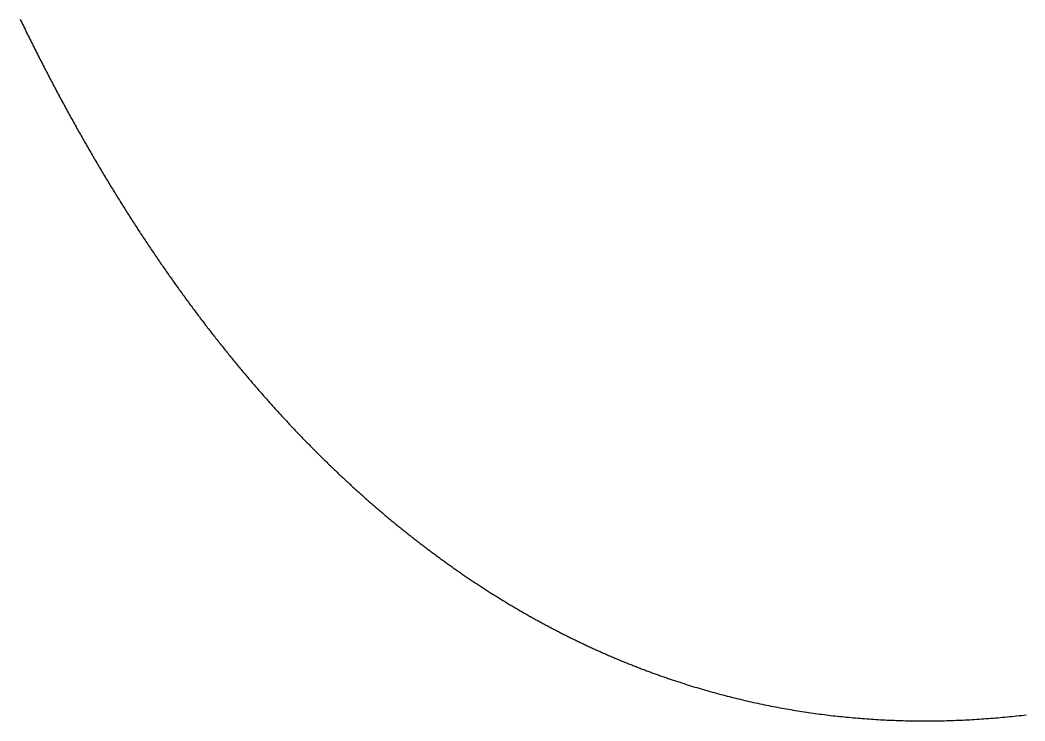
# Model space of a CAD drawing. Header units: millimetres. Extents: x 84 to 218, y -158 to -51.
# Drawn here: x 89.15 to 101.69, y -139.82 to -131.07 of the extents above; entities that cross this region are included whole.
import ezdxf

# ---------------------------------------------------------------- set-up
doc = ezdxf.new("R2010")
doc.units = ezdxf.units.MM
doc.layers.add('BLACK', color=250, linetype='CONTINUOUS')

msp = doc.modelspace()

# ---------------------------------------------------------------- linework, layer by layer
at = {"layer": 'BLACK', "linetype": 'CONTINUOUS'}
for p, q in [((89.153087, -131.058145), (89.163283, -131.079194)), ((89.163283, -131.079194), (89.173486, -131.100209)), ((89.173486, -131.100209), (89.183697, -131.121197)), ((89.183697, -131.121197), (89.193914, -131.142151)), ((89.193914, -131.142151), (89.204139, -131.163077)), ((89.204139, -131.163077), (89.214371, -131.183969)), ((89.214371, -131.183969), (89.224611, -131.204834)), ((89.224611, -131.204834), (89.234857, -131.225665)), ((89.234857, -131.225665), (89.245111, -131.246469)), ((89.245111, -131.246469), (89.255371, -131.267238)), ((89.255371, -131.267238), (89.26564, -131.28798)), ((89.26564, -131.28798), (89.275915, -131.308689)), ((89.275915, -131.308689), (89.286198, -131.32937)), ((89.286198, -131.32937), (89.296487, -131.350017)), ((89.296487, -131.350017), (89.306784, -131.370637)), ((89.306784, -131.370637), (89.317087, -131.391223)), ((89.317087, -131.391223), (89.327399, -131.411782)), ((89.327399, -131.411782), (89.337716, -131.432307)), ((89.337716, -131.432307), (89.348042, -131.452805)), ((89.348042, -131.452805), (89.358374, -131.473269)), ((89.358374, -131.473269), (89.368714, -131.493707)), ((89.368714, -131.493707), (89.379059, -131.51411)), ((89.379059, -131.51411), (89.389413, -131.534487)), ((89.389413, -131.534487), (89.399773, -131.554829)), ((89.399773, -131.554829), (89.410141, -131.575145)), ((89.410141, -131.575145), (89.420514, -131.595427)), ((89.420514, -131.595427), (89.430897, -131.615683)), ((89.430897, -131.615683), (89.441284, -131.635904)), ((89.441284, -131.635904), (89.45168, -131.656099)), ((89.45168, -131.656099), (89.462081, -131.67626)), ((89.462081, -131.67626), (89.472491, -131.696395)), ((89.472491, -131.696395), (89.482906, -131.716495)), ((89.482906, -131.716495), (89.49333, -131.73657)), ((89.49333, -131.73657), (89.503759, -131.75661)), ((89.503759, -131.75661), (89.514196, -131.776624)), ((89.514196, -131.776624), (89.524639, -131.796604)), ((89.524639, -131.796604), (89.53509, -131.816558)), ((89.53509, -131.816558), (89.545546, -131.836478)), ((89.545546, -131.836478), (89.556011, -131.856372)), ((89.556011, -131.856372), (89.566481, -131.876232)), ((89.566481, -131.876232), (89.57696, -131.896066)), ((89.57696, -131.896066), (89.587443, -131.915866)), ((89.587443, -131.915866), (89.597935, -131.93564)), ((89.597935, -131.93564), (89.608432, -131.95538)), ((89.608432, -131.95538), (89.618938, -131.975094)), ((89.618938, -131.975094), (89.629449, -131.994775)), ((89.629449, -131.994775), (89.639968, -132.014429)), ((89.639968, -132.014429), (89.650492, -132.03405)), ((89.650492, -132.03405), (89.661024, -132.053645)), ((89.661024, -132.053645), (89.671562, -132.073206)), ((89.671562, -132.073206), (89.682107, -132.092741)), ((89.682107, -132.092741), (89.692658, -132.112243)), ((89.692658, -132.112243), (89.703217, -132.131719)), ((89.703217, -132.131719), (89.713781, -132.151161)), ((89.713781, -132.151161), (89.724354, -132.170578)), ((89.724354, -132.170578), (89.734931, -132.189961)), ((89.734931, -132.189961), (89.745517, -132.209318)), ((89.745517, -132.209318), (89.756107, -132.228642)), ((89.756107, -132.228642), (89.766706, -132.24794)), ((89.766706, -132.24794), (89.77731, -132.267204)), ((89.77731, -132.267204), (89.787922, -132.286443)), ((89.787922, -132.286443), (89.798539, -132.305649)), ((89.798539, -132.305649), (89.809164, -132.324828)), ((89.809164, -132.324828), (89.819794, -132.343975)), ((89.819794, -132.343975), (89.830432, -132.363096)), ((89.830432, -132.363096), (89.841075, -132.382184)), ((89.841075, -132.382184), (89.851726, -132.401245)), ((89.851726, -132.401245), (89.862382, -132.420274)), ((89.862382, -132.420274), (89.873046, -132.439277)), ((89.873046, -132.439277), (89.883715, -132.458248)), ((89.883715, -132.458248), (89.894392, -132.477192)), ((89.894392, -132.477192), (89.905074, -132.496104)), ((89.905074, -132.496104), (89.915763, -132.514989)), ((89.915763, -132.514989), (89.926458, -132.533843)), ((89.926458, -132.533843), (89.937161, -132.55267)), ((89.937161, -132.55267), (89.947868, -132.571464)), ((89.947868, -132.571464), (89.958583, -132.590233)), ((89.958583, -132.590233), (89.969303, -132.608969)), ((89.969303, -132.608969), (89.980032, -132.62768)), ((89.980032, -132.62768), (89.990764, -132.646358)), ((89.990764, -132.646358), (90.001505, -132.66501)), ((90.001505, -132.66501), (90.01225, -132.68363)), ((90.01225, -132.68363), (90.023004, -132.702223)), ((90.023004, -132.702223), (90.033762, -132.720785)), ((90.033762, -132.720785), (90.044528, -132.739321)), ((90.044528, -132.739321), (90.055298, -132.757825)), ((90.055298, -132.757825), (90.066077, -132.776302)), ((90.066077, -132.776302), (90.07686, -132.794748)), ((90.07686, -132.794748), (90.087651, -132.813168)), ((90.087651, -132.813168), (90.098447, -132.831556)), ((90.098447, -132.831556), (90.10925, -132.849918)), ((90.10925, -132.849918), (90.120058, -132.868248)), ((90.120058, -132.868248), (90.130874, -132.886552)), ((90.130874, -132.886552), (90.141694, -132.904824)), ((90.141694, -132.904824), (90.152523, -132.923071)), ((90.152523, -132.923071), (90.163355, -132.941285)), ((90.163355, -132.941285), (90.174196, -132.959474)), ((90.174196, -132.959474), (90.185041, -132.977632)), ((90.185041, -132.977632), (90.195893, -132.995763)), ((90.195893, -132.995763), (90.206751, -133.013863)), ((90.206751, -133.013863), (90.217616, -133.031937)), ((90.217616, -133.031937), (90.228485, -133.049979)), ((90.228485, -133.049979), (90.239362, -133.067996)), ((90.239362, -133.067996), (90.250244, -133.085981)), ((90.250244, -133.085981), (90.261133, -133.103941)), ((90.261133, -133.103941), (90.272027, -133.121868)), ((90.272027, -133.121868), (90.282928, -133.139771)), ((90.282928, -133.139771), (90.293834, -133.157641)), ((90.293834, -133.157641), (90.304748, -133.175487)), ((90.304748, -133.175487), (90.315665, -133.1933)), ((90.315665, -133.1933), (90.326591, -133.211089)), ((90.326591, -133.211089), (90.337521, -133.228846)), ((90.337521, -133.228846), (90.348458, -133.246577)), ((90.348458, -133.246577), (90.3594, -133.264277)), ((90.3594, -133.264277), (90.370349, -133.281951)), ((90.370349, -133.281951), (90.381303, -133.299595)), ((90.381303, -133.299595), (90.392264, -133.317212)), ((90.392264, -133.317212), (90.403229, -133.334799)), ((90.403229, -133.334799), (90.414203, -133.35236)), ((90.414203, -133.35236), (90.42518, -133.36989)), ((90.42518, -133.36989), (90.436165, -133.387395)), ((90.436165, -133.387395), (90.447154, -133.404868)), ((90.447154, -133.404868), (90.45815, -133.422316)), ((90.45815, -133.422316), (90.469151, -133.439733)), ((90.469151, -133.439733), (90.480159, -133.457125)), ((90.480159, -133.457125), (90.491172, -133.474485)), ((90.491172, -133.474485), (90.502192, -133.491821)), ((90.502192, -133.491821), (90.513216, -133.509125)), ((90.513216, -133.509125), (90.524248, -133.526404)), ((90.524248, -133.526404), (90.535283, -133.543652)), ((90.535283, -133.543652), (90.546326, -133.560875)), ((90.546326, -133.560875), (90.557374, -133.578067)), ((90.557374, -133.578067), (90.568429, -133.595234)), ((90.568429, -133.595234), (90.579487, -133.61237)), ((90.579487, -133.61237), (90.590554, -133.629481)), ((90.590554, -133.629481), (90.601624, -133.646561)), ((90.601624, -133.646561), (90.612701, -133.663616)), ((90.612701, -133.663616), (90.623783, -133.680641)), ((90.623783, -133.680641), (90.634872, -133.69764)), ((90.634872, -133.69764), (90.645965, -133.714608)), ((90.645965, -133.714608), (90.657066, -133.731552)), ((90.657066, -133.731552), (90.66817, -133.748465)), ((90.66817, -133.748465), (90.679282, -133.765353)), ((90.679282, -133.765353), (90.690398, -133.78221)), ((90.690398, -133.78221), (90.701521, -133.799042)), ((90.701521, -133.799042), (90.712648, -133.815844)), ((90.712648, -133.815844), (90.723783, -133.832621)), ((90.723783, -133.832621), (90.734921, -133.849367)), ((90.734921, -133.849367), (90.746066, -133.866089)), ((90.746066, -133.866089), (90.757216, -133.88278)), ((90.757216, -133.88278), (90.768373, -133.899446)), ((90.768373, -133.899446), (90.779533, -133.916082)), ((90.779533, -133.916082), (90.790701, -133.932692)), ((90.790701, -133.932692), (90.801873, -133.949273)), ((90.801873, -133.949273), (90.813052, -133.965829)), ((90.813052, -133.965829), (90.824235, -133.982354)), ((90.824235, -133.982354), (90.835425, -133.998855)), ((90.835425, -133.998855), (90.846619, -134.015325)), ((90.846619, -134.015325), (90.85782, -134.031771)), ((90.85782, -134.031771), (90.869025, -134.048187)), ((90.869025, -134.048187), (90.880237, -134.064578)), ((90.880237, -134.064578), (90.891453, -134.080938)), ((90.891453, -134.080938), (90.902676, -134.097274)), ((90.902676, -134.097274), (90.913903, -134.11358)), ((90.913903, -134.11358), (90.925137, -134.129862)), ((90.925137, -134.129862), (90.936374, -134.146113)), ((90.936374, -134.146113), (90.947619, -134.16234)), ((90.947619, -134.16234), (90.958868, -134.178536)), ((90.958868, -134.178536), (90.970123, -134.194709)), ((90.970123, -134.194709), (90.981383, -134.210851)), ((90.981383, -134.210851), (90.992649, -134.226968)), ((90.992649, -134.226968), (91.003919, -134.243056)), ((91.003919, -134.243056), (91.015196, -134.259119)), ((91.015196, -134.259119), (91.026477, -134.275153)), ((91.026477, -134.275153), (91.037765, -134.291162)), ((91.037765, -134.291162), (91.049057, -134.307141)), ((91.049057, -134.307141), (91.060355, -134.323096)), ((91.060355, -134.323096), (91.071657, -134.339021)), ((91.071657, -134.339021), (91.082967, -134.354921)), ((91.082967, -134.354921), (91.09428, -134.370792)), ((91.09428, -134.370792), (91.105599, -134.386639)), ((91.105599, -134.386639), (91.116923, -134.402456)), ((91.116923, -134.402456), (91.128253, -134.418248)), ((91.128253, -134.418248), (91.139587, -134.434011)), ((91.139587, -134.434011), (91.150928, -134.44975)), ((91.150928, -134.44975), (91.162273, -134.465459)), ((91.162273, -134.465459), (91.173624, -134.481144)), ((91.173624, -134.481144), (91.184979, -134.496799)), ((91.184979, -134.496799), (91.196341, -134.51243)), ((91.196341, -134.51243), (91.207706, -134.528032)), ((91.207706, -134.528032), (91.219079, -134.543609)), ((91.219079, -134.543609), (91.230454, -134.559157)), ((91.230454, -134.559157), (91.241837, -134.574681)), ((91.241837, -134.574681), (91.253223, -134.590176)), ((91.253223, -134.590176), (91.264617, -134.605646)), ((91.264617, -134.605646), (91.276013, -134.621087)), ((91.276013, -134.621087), (91.287416, -134.636504)), ((91.287416, -134.636504), (91.298823, -134.651892)), ((91.298823, -134.651892), (91.310237, -134.667256)), ((91.310237, -134.667256), (91.321654, -134.68259)), ((91.321654, -134.68259), (91.333078, -134.697901)), ((91.333078, -134.697901), (91.344505, -134.713182)), ((91.344505, -134.713182), (91.355939, -134.728439)), ((91.355939, -134.728439), (91.367377, -134.743668)), ((91.367377, -134.743668), (91.378821, -134.758872)), ((91.378821, -134.758872), (91.390269, -134.774047)), ((91.390269, -134.774047), (91.401723, -134.789198)), ((91.401723, -134.789198), (91.413181, -134.80432)), ((91.413181, -134.80432), (91.424646, -134.819419)), ((91.424646, -134.819419), (91.436114, -134.834488)), ((91.436114, -134.834488), (91.447588, -134.849533)), ((91.447588, -134.849533), (91.459066, -134.86455)), ((91.459066, -134.86455), (91.470551, -134.879543)), ((91.470551, -134.879543), (91.482039, -134.894507)), ((91.482039, -134.894507), (91.493534, -134.909447)), ((91.493534, -134.909447), (91.505032, -134.924358)), ((91.505032, -134.924358), (91.516537, -134.939245)), ((91.516537, -134.939245), (91.528044, -134.954104)), ((91.528044, -134.954104), (91.539559, -134.968939)), ((91.539559, -134.968939), (91.551077, -134.983745)), ((91.551077, -134.983745), (91.562602, -134.998528)), ((91.562602, -134.998528), (91.574129, -135.013282)), ((91.574129, -135.013282), (91.585664, -135.028012)), ((91.585664, -135.028012), (91.597201, -135.042713)), ((91.597201, -135.042713), (91.608746, -135.057391)), ((91.608746, -135.057391), (91.620293, -135.072041)), ((91.620293, -135.072041), (91.631847, -135.086666)), ((91.631847, -135.086666), (91.643405, -135.101264)), ((91.643405, -135.101264), (91.654969, -135.115837)), ((91.654969, -135.115837), (91.666536, -135.130382)), ((91.666536, -135.130382), (91.678109, -135.144904)), ((91.678109, -135.144904), (91.689686, -135.159397)), ((91.689686, -135.159397), (91.701269, -135.173867)), ((91.701269, -135.173867), (91.712856, -135.188308)), ((91.712856, -135.188308), (91.724449, -135.202726)), ((91.724449, -135.202726), (91.736045, -135.217115)), ((91.736045, -135.217115), (91.747648, -135.231481)), ((91.747648, -135.231481), (91.759253, -135.245819)), ((91.759253, -135.245819), (91.770866, -135.260133)), ((91.770866, -135.260133), (91.782481, -135.274419)), ((91.782481, -135.274419), (91.794103, -135.288682)), ((91.794103, -135.288682), (91.805728, -135.302916)), ((91.805728, -135.302916), (91.81736, -135.317127)), ((91.81736, -135.317127), (91.828994, -135.33131)), ((91.828994, -135.33131), (91.840635, -135.34547)), ((91.840635, -135.34547), (91.852279, -135.359601)), ((91.852279, -135.359601), (91.86393, -135.37371)), ((91.86393, -135.37371), (91.875583, -135.38779)), ((91.875583, -135.38779), (91.887243, -135.401847)), ((91.887243, -135.401847), (91.898906, -135.415876)), ((91.898906, -135.415876), (91.910576, -135.429881)), ((91.910576, -135.429881), (91.922248, -135.443859)), ((91.922248, -135.443859), (91.933927, -135.457814)), ((91.933927, -135.457814), (91.945609, -135.47174)), ((91.945609, -135.47174), (91.957297, -135.485644)), ((91.957297, -135.485644), (91.968988, -135.499519)), ((91.968988, -135.499519), (91.980686, -135.513372)), ((91.980686, -135.513372), (91.992387, -135.527197)), ((91.992387, -135.527197), (92.004094, -135.540998)), ((92.004094, -135.540998), (92.015803, -135.554772)), ((92.015803, -135.554772), (92.02752, -135.568523)), ((92.02752, -135.568523), (92.039239, -135.582246)), ((92.039239, -135.582246), (92.050964, -135.595946)), ((92.050964, -135.595946), (92.062693, -135.609618)), ((92.062693, -135.609618), (92.074428, -135.623267)), ((92.074428, -135.623267), (92.086165, -135.636889)), ((92.086165, -135.636889), (92.097909, -135.650487)), ((92.097909, -135.650487), (92.109656, -135.664059)), ((92.109656, -135.664059), (92.121409, -135.677607)), ((92.121409, -135.677607), (92.133165, -135.691127)), ((92.133165, -135.691127), (92.144927, -135.704625)), ((92.144927, -135.704625), (92.156693, -135.718095)), ((92.156693, -135.718095), (92.168464, -135.731542)), ((92.168464, -135.731542), (92.180238, -135.744962)), ((92.180238, -135.744962), (92.192019, -135.758359)), ((92.192019, -135.758359), (92.203802, -135.771729)), ((92.203802, -135.771729), (92.215592, -135.785076)), ((92.215592, -135.785076), (92.227384, -135.798395)), ((92.227384, -135.798395), (92.239183, -135.811692)), ((92.239183, -135.811692), (92.250984, -135.824961)), ((92.250984, -135.824961), (92.262792, -135.838208)), ((92.262792, -135.838208), (92.274603, -135.851427)), ((92.274603, -135.851427), (92.286419, -135.864624)), ((92.286419, -135.864624), (92.298239, -135.877793)), ((92.298239, -135.877793), (92.310064, -135.89094)), ((92.310064, -135.89094), (92.321893, -135.904059)), ((92.321893, -135.904059), (92.333727, -135.917156)), ((92.333727, -135.917156), (92.345565, -135.930226)), ((92.345565, -135.930226), (92.357408, -135.943273)), ((92.357408, -135.943273), (92.369255, -135.956293)), ((92.369255, -135.956293), (92.381107, -135.96929)), ((92.381107, -135.96929), (92.392962, -135.982261)), ((92.392962, -135.982261), (92.404823, -135.995209)), ((92.404823, -135.995209), (92.416687, -136.00813)), ((92.416687, -136.00813), (92.428558, -136.021028)), ((92.428558, -136.021028), (92.44043, -136.033899)), ((92.44043, -136.033899), (92.452309, -136.046748)), ((92.452309, -136.046748), (92.464191, -136.05957)), ((92.464191, -136.05957), (92.476079, -136.072369)), ((92.476079, -136.072369), (92.487969, -136.085142)), ((92.487969, -136.085142), (92.499866, -136.097892)), ((92.499866, -136.097892), (92.511765, -136.110615)), ((92.511765, -136.110615), (92.52367, -136.123316)), ((92.52367, -136.123316), (92.535578, -136.135991)), ((92.535578, -136.135991), (92.547492, -136.148642)), ((92.547492, -136.148642), (92.559409, -136.161267)), ((92.559409, -136.161267), (92.571331, -136.17387)), ((92.571331, -136.17387), (92.583257, -136.186446)), ((92.583257, -136.186446), (92.595188, -136.198999)), ((92.595188, -136.198999), (92.607122, -136.211527)), ((92.607122, -136.211527), (92.619062, -136.224031)), ((92.619062, -136.224031), (92.631005, -136.23651)), ((92.631005, -136.23651), (92.642953, -136.248965)), ((92.642953, -136.248965), (92.654904, -136.261395)), ((92.654904, -136.261395), (92.666862, -136.273802)), ((92.666862, -136.273802), (92.678821, -136.286182)), ((92.678821, -136.286182), (92.690787, -136.298541)), ((92.690787, -136.298541), (92.702756, -136.310873)), ((92.702756, -136.310873), (92.71473, -136.323182)), ((92.71473, -136.323182), (92.726707, -136.335466)), ((92.726707, -136.335466), (92.73869, -136.347727)), ((92.73869, -136.347727), (92.750675, -136.359962)), ((92.750675, -136.359962), (92.762667, -136.372174)), ((92.762667, -136.372174), (92.774661, -136.384361)), ((92.774661, -136.384361), (92.786661, -136.396525)), ((92.786661, -136.396525), (92.798663, -136.408663)), ((92.798663, -136.408663), (92.810671, -136.420779)), ((92.810671, -136.420779), (92.822682, -136.432869)), ((92.822682, -136.432869), (92.834699, -136.444936)), ((92.834699, -136.444936), (92.846719, -136.456978)), ((92.846719, -136.456978), (92.858744, -136.468997)), ((92.858744, -136.468997), (92.870772, -136.480991)), ((92.870772, -136.480991), (92.882805, -136.492962)), ((92.882805, -136.492962), (92.894841, -136.504908)), ((92.894841, -136.504908), (92.906883, -136.516831)), ((92.906883, -136.516831), (92.918928, -136.528728)), ((92.918928, -136.528728), (92.930978, -136.540603)), ((92.930978, -136.540603), (92.943031, -136.552453)), ((92.943031, -136.552453), (92.95509, -136.56428)), ((92.95509, -136.56428), (92.967151, -136.576082)), ((92.967151, -136.576082), (92.979218, -136.587861)), ((92.979218, -136.587861), (92.991288, -136.599615)), ((92.991288, -136.599615), (93.003363, -136.611347)), ((93.003363, -136.611347), (93.015441, -136.623053)), ((93.015441, -136.623053), (93.027525, -136.634737)), ((93.027525, -136.634737), (93.039611, -136.646395)), ((93.039611, -136.646395), (93.051703, -136.658031)), ((93.051703, -136.658031), (93.063797, -136.669642)), ((93.063797, -136.669642), (93.075898, -136.681231)), ((93.075898, -136.681231), (93.088, -136.692795)), ((93.088, -136.692795), (93.100109, -136.704336)), ((93.100109, -136.704336), (93.112219, -136.715852)), ((93.112219, -136.715852), (93.124336, -136.727346)), ((93.124336, -136.727346), (93.136455, -136.738814)), ((93.136455, -136.738814), (93.14858, -136.750261)), ((93.14858, -136.750261), (93.160707, -136.761682)), ((93.160707, -136.761682), (93.17284, -136.773081)), ((93.17284, -136.773081), (93.184976, -136.784456)), ((93.184976, -136.784456), (93.197117, -136.795808)), ((93.197117, -136.795808), (93.20926, -136.807135)), ((93.20926, -136.807135), (93.221409, -136.818439)), ((93.221409, -136.818439), (93.233561, -136.829719)), ((93.233561, -136.829719), (93.245718, -136.840977)), ((93.245718, -136.840977), (93.257878, -136.85221)), ((93.257878, -136.85221), (93.270044, -136.863421)), ((93.270044, -136.863421), (93.282212, -136.874607)), ((93.282212, -136.874607), (93.294385, -136.885771)), ((93.294385, -136.885771), (93.306561, -136.89691)), ((93.306561, -136.89691), (93.318743, -136.908027)), ((93.318743, -136.908027), (93.330927, -136.919119)), ((93.330927, -136.919119), (93.343116, -136.93019)), ((93.343116, -136.93019), (93.355309, -136.941235)), ((93.355309, -136.941235), (93.367506, -136.952259)), ((93.367506, -136.952259), (93.379706, -136.963258)), ((93.379706, -136.963258), (93.391912, -136.974234)), ((93.391912, -136.974234), (93.40412, -136.985187)), ((93.40412, -136.985187), (93.416334, -136.996117)), ((93.416334, -136.996117), (93.42855, -137.007023)), ((93.42855, -137.007023), (93.440772, -137.017907)), ((93.440772, -137.017907), (93.452996, -137.028766)), ((93.452996, -137.028766), (93.465225, -137.039603)), ((93.465225, -137.039603), (93.477457, -137.050416)), ((93.477457, -137.050416), (93.489695, -137.061207)), ((93.489695, -137.061207), (93.501935, -137.071974)), ((93.501935, -137.071974), (93.51418, -137.082718)), ((93.51418, -137.082718), (93.526428, -137.093439)), ((93.526428, -137.093439), (93.538682, -137.104137)), ((93.538682, -137.104137), (93.550938, -137.114811)), ((93.550938, -137.114811), (93.563199, -137.125463)), ((93.563199, -137.125463), (93.575463, -137.136091)), ((93.575463, -137.136091), (93.587732, -137.146697)), ((93.587732, -137.146697), (93.600004, -137.157279)), ((93.600004, -137.157279), (93.612281, -137.167839)), ((93.612281, -137.167839), (93.62456, -137.178375)), ((93.62456, -137.178375), (93.636845, -137.188889)), ((93.636845, -137.188889), (93.649133, -137.199379)), ((93.649133, -137.199379), (93.661425, -137.209848)), ((93.661425, -137.209848), (93.673721, -137.220292)), ((93.673721, -137.220292), (93.686021, -137.230714)), ((93.686021, -137.230714), (93.698324, -137.241112)), ((93.698324, -137.241112), (93.710633, -137.251489)), ((93.710633, -137.251489), (93.722944, -137.261842)), ((93.722944, -137.261842), (93.73526, -137.272172)), ((93.73526, -137.272172), (93.747579, -137.282479)), ((93.747579, -137.282479), (93.759903, -137.292765)), ((93.759903, -137.292765), (93.772229, -137.303026)), ((93.772229, -137.303026), (93.784561, -137.313266)), ((93.784561, -137.313266), (93.796895, -137.323481)), ((93.796895, -137.323481), (93.809235, -137.333675)), ((93.809235, -137.333675), (93.821577, -137.343846)), ((93.821577, -137.343846), (93.833924, -137.353994)), ((93.833924, -137.353994), (93.846274, -137.364119)), ((93.846274, -137.364119), (93.858629, -137.374223)), ((93.858629, -137.374223), (93.870986, -137.384302)), ((93.870986, -137.384302), (93.883349, -137.39436)), ((93.883349, -137.39436), (93.895715, -137.404394)), ((93.895715, -137.404394), (93.908085, -137.414407)), ((93.908085, -137.414407), (93.920458, -137.424396)), ((93.920458, -137.424396), (93.932836, -137.434363)), ((93.932836, -137.434363), (93.945217, -137.444307)), ((93.945217, -137.444307), (93.957603, -137.45423)), ((93.957603, -137.45423), (93.969991, -137.464128)), ((93.969991, -137.464128), (93.982385, -137.474006)), ((93.982385, -137.474006), (93.994781, -137.483859)), ((93.994781, -137.483859), (94.007182, -137.493692)), ((94.007182, -137.493692), (94.019586, -137.5035)), ((94.019586, -137.5035), (94.031995, -137.513288)), ((94.031995, -137.513288), (94.044406, -137.523052)), ((94.044406, -137.523052), (94.056823, -137.532794)), ((94.056823, -137.532794), (94.069242, -137.542513)), ((94.069242, -137.542513), (94.081666, -137.552211)), ((94.081666, -137.552211), (94.094093, -137.561885)), ((94.094093, -137.561885), (94.106524, -137.571538)), ((94.106524, -137.571538), (94.118959, -137.581167)), ((94.118959, -137.581167), (94.131398, -137.590775)), ((94.131398, -137.590775), (94.14384, -137.60036)), ((94.14384, -137.60036), (94.156287, -137.609924)), ((94.156287, -137.609924), (94.168737, -137.619464)), ((94.168737, -137.619464), (94.181191, -137.628983)), ((94.181191, -137.628983), (94.193649, -137.638478)), ((94.193649, -137.638478), (94.206111, -137.647953)), ((94.206111, -137.647953), (94.218576, -137.657404)), ((94.218576, -137.657404), (94.231045, -137.666834)), ((94.231045, -137.666834), (94.243518, -137.676241)), ((94.243518, -137.676241), (94.255995, -137.685626)), ((94.255995, -137.685626), (94.268475, -137.694989)), ((94.268475, -137.694989), (94.28096, -137.70433)), ((94.28096, -137.70433), (94.293448, -137.713648)), ((94.293448, -137.713648), (94.30594, -137.722945)), ((94.30594, -137.722945), (94.318435, -137.732219)), ((94.318435, -137.732219), (94.330935, -137.741471)), ((94.330935, -137.741471), (94.343438, -137.750701)), ((94.343438, -137.750701), (94.355945, -137.75991)), ((94.355945, -137.75991), (94.368456, -137.769095)), ((94.368456, -137.769095), (94.380971, -137.77826)), ((94.380971, -137.77826), (94.393488, -137.787401)), ((94.393488, -137.787401), (94.406011, -137.796521)), ((94.406011, -137.796521), (94.418536, -137.805619)), ((94.418536, -137.805619), (94.431066, -137.814695)), ((94.431066, -137.814695), (94.443599, -137.823749)), ((94.443599, -137.823749), (94.456137, -137.832781)), ((94.456137, -137.832781), (94.468677, -137.841791)), ((94.468677, -137.841791), (94.481222, -137.850779)), ((94.481222, -137.850779), (94.49377, -137.859745)), ((94.49377, -137.859745), (94.506322, -137.86869)), ((94.506322, -137.86869), (94.518878, -137.877612)), ((94.518878, -137.877612), (94.531438, -137.886513)), ((94.531438, -137.886513), (94.544001, -137.895391)), ((94.544001, -137.895391), (94.556568, -137.904249)), ((94.556568, -137.904249), (94.569138, -137.913083)), ((94.569138, -137.913083), (94.581713, -137.921897)), ((94.581713, -137.921897), (94.594291, -137.930688)), ((94.594291, -137.930688), (94.606874, -137.939458)), ((94.606874, -137.939458), (94.619459, -137.948205)), ((94.619459, -137.948205), (94.632049, -137.956932)), ((94.632049, -137.956932), (94.644642, -137.965636)), ((94.644642, -137.965636), (94.657239, -137.974319)), ((94.657239, -137.974319), (94.669839, -137.982979)), ((94.669839, -137.982979), (94.682444, -137.991619)), ((94.682444, -137.991619), (94.695052, -138.000236)), ((94.695052, -138.000236), (94.707664, -138.008832)), ((94.707664, -138.008832), (94.720279, -138.017406)), ((94.720279, -138.017406), (94.732899, -138.025959)), ((94.732899, -138.025959), (94.745521, -138.03449)), ((94.745521, -138.03449), (94.758148, -138.042999)), ((94.758148, -138.042999), (94.770778, -138.051487)), ((94.770778, -138.051487), (94.783413, -138.059953)), ((94.783413, -138.059953), (94.79605, -138.068397)), ((94.79605, -138.068397), (94.808692, -138.07682)), ((94.808692, -138.07682), (94.821337, -138.085221)), ((94.821337, -138.085221), (94.833986, -138.093601)), ((94.833986, -138.093601), (94.846639, -138.10196)), ((94.846639, -138.10196), (94.859295, -138.110297)), ((94.859295, -138.110297), (94.871955, -138.118612)), ((94.871955, -138.118612), (94.884619, -138.126906)), ((94.884619, -138.126906), (94.897287, -138.135178)), ((94.897287, -138.135178), (94.909958, -138.143429)), ((94.909958, -138.143429), (94.922633, -138.151658)), ((94.922633, -138.151658), (94.935312, -138.159866)), ((94.935312, -138.159866), (94.947994, -138.168052)), ((94.947994, -138.168052), (94.96068, -138.176218)), ((94.96068, -138.176218), (94.97337, -138.184361)), ((94.97337, -138.184361), (94.986063, -138.192484)), ((94.986063, -138.192484), (94.99876, -138.200585)), ((94.99876, -138.200585), (95.011461, -138.208664)), ((95.011461, -138.208664), (95.024166, -138.216723)), ((95.024166, -138.216723), (95.036874, -138.22476)), ((95.036874, -138.22476), (95.049586, -138.232775)), ((95.049586, -138.232775), (95.062302, -138.24077)), ((95.062302, -138.24077), (95.075021, -138.248742)), ((95.075021, -138.248742), (95.087744, -138.256694)), ((95.087744, -138.256694), (95.100471, -138.264625)), ((95.100471, -138.264625), (95.113201, -138.272534)), ((95.113201, -138.272534), (95.125935, -138.280422)), ((95.125935, -138.280422), (95.138673, -138.288289)), ((95.138673, -138.288289), (95.151414, -138.296134)), ((95.151414, -138.296134), (95.16416, -138.303958)), ((95.16416, -138.303958), (95.176908, -138.311761)), ((95.176908, -138.311761), (95.189661, -138.319543)), ((95.189661, -138.319543), (95.202417, -138.327304)), ((95.202417, -138.327304), (95.215178, -138.335044)), ((95.215178, -138.335044), (95.227941, -138.342762)), ((95.227941, -138.342762), (95.240709, -138.350459)), ((95.240709, -138.350459), (95.253479, -138.358135)), ((95.253479, -138.358135), (95.266254, -138.365791)), ((95.266254, -138.365791), (95.279033, -138.373424)), ((95.279033, -138.373424), (95.291815, -138.381037)), ((95.291815, -138.381037), (95.3046, -138.388629)), ((95.3046, -138.388629), (95.31739, -138.3962)), ((95.31739, -138.3962), (95.330183, -138.403749)), ((95.330183, -138.403749), (95.34298, -138.411278)), ((95.34298, -138.411278), (95.355781, -138.418786)), ((95.355781, -138.418786), (95.368585, -138.426272)), ((95.368585, -138.426272), (95.381393, -138.433738)), ((95.381393, -138.433738), (95.394205, -138.441182)), ((95.394205, -138.441182), (95.40702, -138.448606)), ((95.40702, -138.448606), (95.419839, -138.456009)), ((95.419839, -138.456009), (95.432661, -138.46339)), ((95.432661, -138.46339), (95.445488, -138.470751)), ((95.445488, -138.470751), (95.458318, -138.478091)), ((95.458318, -138.478091), (95.471152, -138.485409)), ((95.471152, -138.485409), (95.483989, -138.492707)), ((95.483989, -138.492707), (95.49683, -138.499984)), ((95.49683, -138.499984), (95.509675, -138.50724)), ((95.509675, -138.50724), (95.522524, -138.514476)), ((95.522524, -138.514476), (95.535376, -138.52169)), ((95.535376, -138.52169), (95.548232, -138.528884)), ((95.548232, -138.528884), (95.561091, -138.536056)), ((95.561091, -138.536056), (95.573955, -138.543208)), ((95.573955, -138.543208), (95.586822, -138.550339)), ((95.586822, -138.550339), (95.599692, -138.557449)), ((95.599692, -138.557449), (95.612567, -138.564539)), ((95.612567, -138.564539), (95.625445, -138.571607)), ((95.625445, -138.571607), (95.638326, -138.578655)), ((95.638326, -138.578655), (95.651212, -138.585682)), ((95.651212, -138.585682), (95.664101, -138.592688)), ((95.664101, -138.592688), (95.676994, -138.599674)), ((95.676994, -138.599674), (95.68989, -138.606639)), ((95.68989, -138.606639), (95.702791, -138.613583)), ((95.702791, -138.613583), (95.715695, -138.620506)), ((95.715695, -138.620506), (95.728602, -138.627409)), ((95.728602, -138.627409), (95.741513, -138.63429)), ((95.741513, -138.63429), (95.754429, -138.641152)), ((95.754429, -138.641152), (95.767347, -138.647992)), ((95.767347, -138.647992), (95.78027, -138.654812)), ((95.78027, -138.654812), (95.793196, -138.661611)), ((95.793196, -138.661611), (95.806126, -138.66839)), ((95.806126, -138.66839), (95.819059, -138.675148)), ((95.819059, -138.675148), (95.831996, -138.681885)), ((95.831996, -138.681885), (95.844937, -138.688602)), ((95.844937, -138.688602), (95.857882, -138.695298)), ((95.857882, -138.695298), (95.87083, -138.701973)), ((95.87083, -138.701973), (95.883782, -138.708628)), ((95.883782, -138.708628), (95.896738, -138.715262)), ((95.896738, -138.715262), (95.909697, -138.721876)), ((95.909697, -138.721876), (95.92266, -138.728469)), ((95.92266, -138.728469), (95.935627, -138.735042)), ((95.935627, -138.735042), (95.948598, -138.741594)), ((95.948598, -138.741594), (95.961572, -138.748126)), ((95.961572, -138.748126), (95.97455, -138.754637)), ((95.97455, -138.754637), (95.987532, -138.761127)), ((95.987532, -138.761127), (96.000517, -138.767597)), ((96.000517, -138.767597), (96.013506, -138.774047)), ((96.013506, -138.774047), (96.026499, -138.780476)), ((96.026499, -138.780476), (96.039496, -138.786885)), ((96.039496, -138.786885), (96.052496, -138.793273)), ((96.052496, -138.793273), (96.0655, -138.79964)), ((96.0655, -138.79964), (96.078507, -138.805988)), ((96.078507, -138.805988), (96.091519, -138.812314)), ((96.091519, -138.812314), (96.104534, -138.818621)), ((96.104534, -138.818621), (96.117553, -138.824907)), ((96.117553, -138.824907), (96.130575, -138.831172)), ((96.130575, -138.831172), (96.143602, -138.837417)), ((96.143602, -138.837417), (96.156632, -138.843642)), ((96.156632, -138.843642), (96.169666, -138.849847)), ((96.169666, -138.849847), (96.182703, -138.856031)), ((96.182703, -138.856031), (96.195744, -138.862194)), ((96.195744, -138.862194), (96.208789, -138.868338)), ((96.208789, -138.868338), (96.221838, -138.874461)), ((96.221838, -138.874461), (96.23489, -138.880563)), ((96.23489, -138.880563), (96.247946, -138.886645)), ((96.247946, -138.886645), (96.261006, -138.892707)), ((96.261006, -138.892707), (96.27407, -138.898749)), ((96.27407, -138.898749), (96.287137, -138.90477)), ((96.287137, -138.90477), (96.300208, -138.910771)), ((96.300208, -138.910771), (96.313283, -138.916752)), ((96.313283, -138.916752), (96.326362, -138.922713)), ((96.326362, -138.922713), (96.339444, -138.928653)), ((96.339444, -138.928653), (96.35253, -138.934573)), ((96.35253, -138.934573), (96.36562, -138.940473)), ((96.36562, -138.940473), (96.378714, -138.946352)), ((96.378714, -138.946352), (96.391811, -138.952211)), ((96.391811, -138.952211), (96.404912, -138.95805)), ((96.404912, -138.95805), (96.418017, -138.963869)), ((96.418017, -138.963869), (96.431125, -138.969668)), ((96.431125, -138.969668), (96.444238, -138.975446)), ((96.444238, -138.975446), (96.457354, -138.981204)), ((96.457354, -138.981204), (96.470474, -138.986942)), ((96.470474, -138.986942), (96.483597, -138.99266)), ((96.483597, -138.99266), (96.496725, -138.998358)), ((96.496725, -138.998358), (96.509856, -139.004035)), ((96.509856, -139.004035), (96.522991, -139.009692)), ((96.522991, -139.009692), (96.536129, -139.01533)), ((96.536129, -139.01533), (96.549272, -139.020947)), ((96.549272, -139.020947), (96.562418, -139.026544)), ((96.562418, -139.026544), (96.575568, -139.03212)), ((96.575568, -139.03212), (96.588722, -139.037677)), ((96.588722, -139.037677), (96.601879, -139.043213)), ((96.601879, -139.043213), (96.61504, -139.04873)), ((96.61504, -139.04873), (96.628206, -139.054226)), ((96.628206, -139.054226), (96.641374, -139.059702)), ((96.641374, -139.059702), (96.654547, -139.065159)), ((96.654547, -139.065159), (96.667724, -139.070595)), ((96.667724, -139.070595), (96.680904, -139.076011)), ((96.680904, -139.076011), (96.694088, -139.081407)), ((96.694088, -139.081407), (96.707276, -139.086783)), ((96.707276, -139.086783), (96.720467, -139.092138)), ((96.720467, -139.092138), (96.733663, -139.097474)), ((96.733663, -139.097474), (96.746862, -139.10279)), ((96.746862, -139.10279), (96.760065, -139.108086)), ((96.760065, -139.108086), (96.773272, -139.113361)), ((96.773272, -139.113361), (96.786482, -139.118617)), ((96.786482, -139.118617), (96.799697, -139.123853)), ((96.799697, -139.123853), (96.812915, -139.129069)), ((96.812915, -139.129069), (96.826137, -139.134264)), ((96.826137, -139.134264), (96.839363, -139.13944)), ((96.839363, -139.13944), (96.852592, -139.144596)), ((96.852592, -139.144596), (96.865826, -139.149732)), ((96.865826, -139.149732), (96.879063, -139.154847)), ((96.879063, -139.154847), (96.892305, -139.159943)), ((96.892305, -139.159943), (96.905549, -139.165019)), ((96.905549, -139.165019), (96.918798, -139.170075)), ((96.918798, -139.170075), (96.932051, -139.175111)), ((96.932051, -139.175111), (96.945307, -139.180127)), ((96.945307, -139.180127), (96.958567, -139.185123)), ((96.958567, -139.185123), (96.971832, -139.1901)), ((96.971832, -139.1901), (96.985099, -139.195056)), ((96.985099, -139.195056), (96.998371, -139.199992)), ((96.998371, -139.199992), (97.011647, -139.204909)), ((97.011647, -139.204909), (97.024926, -139.209805)), ((97.024926, -139.209805), (97.038209, -139.214682)), ((97.038209, -139.214682), (97.051497, -139.219539)), ((97.051497, -139.219539), (97.064787, -139.224375)), ((97.064787, -139.224375), (97.078082, -139.229193)), ((97.078082, -139.229193), (97.091381, -139.23399)), ((97.091381, -139.23399), (97.104684, -139.238767)), ((97.104684, -139.238767), (97.11799, -139.243524)), ((97.11799, -139.243524), (97.1313, -139.248262)), ((97.1313, -139.248262), (97.144614, -139.25298)), ((97.144614, -139.25298), (97.157932, -139.257678)), ((97.157932, -139.257678), (97.171254, -139.262356)), ((97.171254, -139.262356), (97.18458, -139.267014)), ((97.18458, -139.267014), (97.197909, -139.271652)), ((97.197909, -139.271652), (97.211243, -139.276271)), ((97.211243, -139.276271), (97.22458, -139.280869)), ((97.22458, -139.280869), (97.237922, -139.285448)), ((97.237922, -139.285448), (97.251266, -139.290007)), ((97.251266, -139.290007), (97.264616, -139.294547)), ((97.264616, -139.294547), (97.277968, -139.299066)), ((97.277968, -139.299066), (97.291325, -139.303566)), ((97.291325, -139.303566), (97.304686, -139.308046)), ((97.304686, -139.308046), (97.31805, -139.312506)), ((97.31805, -139.312506), (97.331419, -139.316946)), ((97.331419, -139.316946), (97.344791, -139.321367)), ((97.344791, -139.321367), (97.358167, -139.325768)), ((97.358167, -139.325768), (97.371548, -139.330149)), ((97.371548, -139.330149), (97.384931, -139.33451)), ((97.384931, -139.33451), (97.411711, -139.343173)), ((97.411711, -139.343173), (97.438507, -139.351758)), ((97.438507, -139.351758), (97.465318, -139.360263)), ((97.465318, -139.360263), (97.492145, -139.368689)), ((97.492145, -139.368689), (97.518987, -139.377037)), ((97.518987, -139.377037), (97.545846, -139.385306)), ((97.545846, -139.385306), (97.57272, -139.393495)), ((97.57272, -139.393495), (97.59961, -139.401607)), ((97.59961, -139.401607), (97.626515, -139.409639)), ((97.626515, -139.409639), (97.653437, -139.417592)), ((97.653437, -139.417592), (97.680374, -139.425467)), ((97.680374, -139.425467), (97.707327, -139.433263)), ((97.707327, -139.433263), (97.734297, -139.440981)), ((97.734297, -139.440981), (97.761282, -139.44862)), ((97.761282, -139.44862), (97.788283, -139.45618)), ((97.788283, -139.45618), (97.8153, -139.463661)), ((97.8153, -139.463661), (97.842332, -139.471065)), ((97.842332, -139.471065), (97.869381, -139.478389)), ((97.869381, -139.478389), (97.896446, -139.485635)), ((97.896446, -139.485635), (97.923527, -139.492803)), ((97.923527, -139.492803), (97.950625, -139.499892)), ((97.950625, -139.499892), (97.977738, -139.506902)), ((97.977738, -139.506902), (98.004867, -139.513834)), ((98.004867, -139.513834), (98.032013, -139.520688)), ((98.032013, -139.520688), (98.059174, -139.527463)), ((98.059174, -139.527463), (98.086352, -139.53416)), ((98.086352, -139.53416), (98.113546, -139.540779)), ((98.113546, -139.540779), (98.140757, -139.547319)), ((98.140757, -139.547319), (98.167983, -139.553781)), ((98.167983, -139.553781), (98.195226, -139.560164)), ((98.195226, -139.560164), (98.222485, -139.566469)), ((98.222485, -139.566469), (98.249761, -139.572696)), ((98.249761, -139.572696), (98.277053, -139.578845)), ((98.277053, -139.578845), (98.304361, -139.584915)), ((98.304361, -139.584915), (98.331685, -139.590907)), ((98.331685, -139.590907), (98.359027, -139.596821)), ((98.359027, -139.596821), (98.386384, -139.602656)), ((98.386384, -139.602656), (98.413758, -139.608413)), ((98.413758, -139.608413), (98.441149, -139.614092)), ((98.441149, -139.614092), (98.468556, -139.619693)), ((98.468556, -139.619693), (98.495979, -139.625215)), ((98.495979, -139.625215), (98.52342, -139.630659)), ((98.52342, -139.630659), (98.550876, -139.636025)), ((98.550876, -139.636025), (98.57835, -139.641313)), ((98.57835, -139.641313), (98.60584, -139.646522)), ((98.60584, -139.646522), (98.633347, -139.651653)), ((98.633347, -139.651653), (98.66087, -139.656706)), ((98.66087, -139.656706), (98.68841, -139.66168)), ((98.68841, -139.66168), (98.715967, -139.666577)), ((98.715967, -139.666577), (98.743541, -139.671395)), ((98.743541, -139.671395), (98.771131, -139.676135)), ((98.771131, -139.676135), (98.798739, -139.680796)), ((98.798739, -139.680796), (98.826363, -139.68538)), ((98.826363, -139.68538), (98.854004, -139.689885)), ((98.854004, -139.689885), (98.881662, -139.694311)), ((98.881662, -139.694311), (98.909337, -139.69866)), ((98.909337, -139.69866), (98.937028, -139.70293)), ((98.937028, -139.70293), (98.964737, -139.707122)), ((98.964737, -139.707122), (98.992463, -139.711235)), ((98.992463, -139.711235), (99.020206, -139.71527)), ((99.020206, -139.71527), (99.047965, -139.719227)), ((99.047965, -139.719227), (99.075742, -139.723106)), ((99.075742, -139.723106), (99.103536, -139.726906)), ((99.103536, -139.726906), (99.131347, -139.730627)), ((99.131347, -139.730627), (99.159175, -139.734271)), ((99.159175, -139.734271), (99.187021, -139.737835)), ((99.187021, -139.737835), (99.214883, -139.741322)), ((99.214883, -139.741322), (99.242763, -139.74473)), ((99.242763, -139.74473), (99.27066, -139.748059)), ((99.27066, -139.748059), (99.298574, -139.75131)), ((99.298574, -139.75131), (99.326505, -139.754483)), ((99.326505, -139.754483), (99.354454, -139.757577)), ((99.354454, -139.757577), (99.38242, -139.760592)), ((99.38242, -139.760592), (99.410404, -139.763529)), ((99.410404, -139.763529), (99.438404, -139.766387)), ((99.438404, -139.766387), (99.466423, -139.769166)), ((99.466423, -139.769166), (99.494458, -139.771867)), ((99.494458, -139.771867), (99.522511, -139.774489)), ((99.522511, -139.774489), (99.550581, -139.777033)), ((99.550581, -139.777033), (99.578669, -139.779498)), ((99.578669, -139.779498), (99.606775, -139.781884)), ((99.606775, -139.781884), (99.634898, -139.784191)), ((99.634898, -139.784191), (99.663038, -139.786419)), ((99.663038, -139.786419), (99.691196, -139.788569)), ((99.691196, -139.788569), (99.719372, -139.790639)), ((99.719372, -139.790639), (99.747565, -139.792631)), ((99.747565, -139.792631), (99.775776, -139.794544)), ((99.775776, -139.794544), (99.804004, -139.796378)), ((99.804004, -139.796378), (99.83225, -139.798132)), ((99.83225, -139.798132), (99.860514, -139.799808)), ((99.860514, -139.799808), (99.888796, -139.801405)), ((99.888796, -139.801405), (99.917095, -139.802922)), ((99.917095, -139.802922), (99.945412, -139.804361)), ((99.945412, -139.804361), (99.973747, -139.80572)), ((99.973747, -139.80572), (100.002099, -139.807)), ((100.002099, -139.807), (100.03047, -139.808201)), ((100.03047, -139.808201), (100.058858, -139.809322)), ((100.058858, -139.809322), (100.087264, -139.810364)), ((100.087264, -139.810364), (100.115688, -139.811327)), ((100.115688, -139.811327), (100.14413, -139.81221)), ((100.745568, -139.812327), (100.774407, -139.811451)), ((100.774407, -139.811451), (100.803264, -139.810494)), ((100.803264, -139.810494), (100.83214, -139.809456)), ((100.83214, -139.809456), (100.861034, -139.808338)), ((100.861034, -139.808338), (100.889947, -139.807139)), ((100.889947, -139.807139), (100.918878, -139.805859)), ((100.918878, -139.805859), (100.947827, -139.804498)), ((100.947827, -139.804498), (100.976794, -139.803057)), ((100.976794, -139.803057), (101.005779, -139.801534)), ((101.005779, -139.801534), (101.034783, -139.79993)), ((101.034783, -139.79993), (101.063806, -139.798246)), ((101.063806, -139.798246), (101.092846, -139.796479)), ((101.092846, -139.796479), (101.121905, -139.794632)), ((101.121905, -139.794632), (101.150983, -139.792703)), ((101.150983, -139.792703), (101.180078, -139.790693)), ((101.180078, -139.790693), (101.209193, -139.788602)), ((101.209193, -139.788602), (101.238325, -139.786429)), ((101.238325, -139.786429), (101.267476, -139.784174)), ((101.267476, -139.784174), (101.296645, -139.781838)), ((101.296645, -139.781838), (101.325833, -139.77942)), ((101.325833, -139.77942), (101.355039, -139.77692)), ((101.355039, -139.77692), (101.384264, -139.774338)), ((101.384264, -139.774338), (101.413507, -139.771675)), ((101.413507, -139.771675), (101.442768, -139.768929)), ((101.442768, -139.768929), (101.472048, -139.766101)), ((101.472048, -139.766101), (101.501346, -139.763192)), ((101.501346, -139.763192), (101.530663, -139.760199)), ((101.530663, -139.760199), (101.559998, -139.757125)), ((101.559998, -139.757125), (101.589352, -139.753968)), ((101.589352, -139.753968), (101.618724, -139.750729)), ((101.618724, -139.750729), (101.648115, -139.747407)), ((101.648115, -139.747407), (101.677524, -139.744003)), ((101.677524, -139.744003), (101.706951, -139.740516)), ((100.14413, -139.81221), (100.172589, -139.813014)), ((100.172589, -139.813014), (100.201067, -139.813738)), ((100.201067, -139.813738), (100.229562, -139.814383)), ((100.229562, -139.814383), (100.258076, -139.814948)), ((100.258076, -139.814948), (100.286607, -139.815433)), ((100.286607, -139.815433), (100.315157, -139.815839)), ((100.315157, -139.815839), (100.343724, -139.816165)), ((100.343724, -139.816165), (100.37231, -139.816411)), ((100.37231, -139.816411), (100.400913, -139.816577)), ((100.400913, -139.816577), (100.429535, -139.816664)), ((100.429535, -139.816664), (100.458174, -139.81667)), ((100.458174, -139.81667), (100.486832, -139.816597)), ((100.486832, -139.816597), (100.515508, -139.816443)), ((100.515508, -139.816443), (100.544202, -139.816209)), ((100.544202, -139.816209), (100.572914, -139.815896)), ((100.572914, -139.815896), (100.601644, -139.815502)), ((100.601644, -139.815502), (100.630392, -139.815028)), ((100.630392, -139.815028), (100.659159, -139.814473)), ((100.659159, -139.814473), (100.687943, -139.813838)), ((100.687943, -139.813838), (100.716746, -139.813123)), ((100.716746, -139.813123), (100.745568, -139.812327))]:
    msp.add_line(p, q, dxfattribs=at)

doc.saveas('drawing.dxf')
